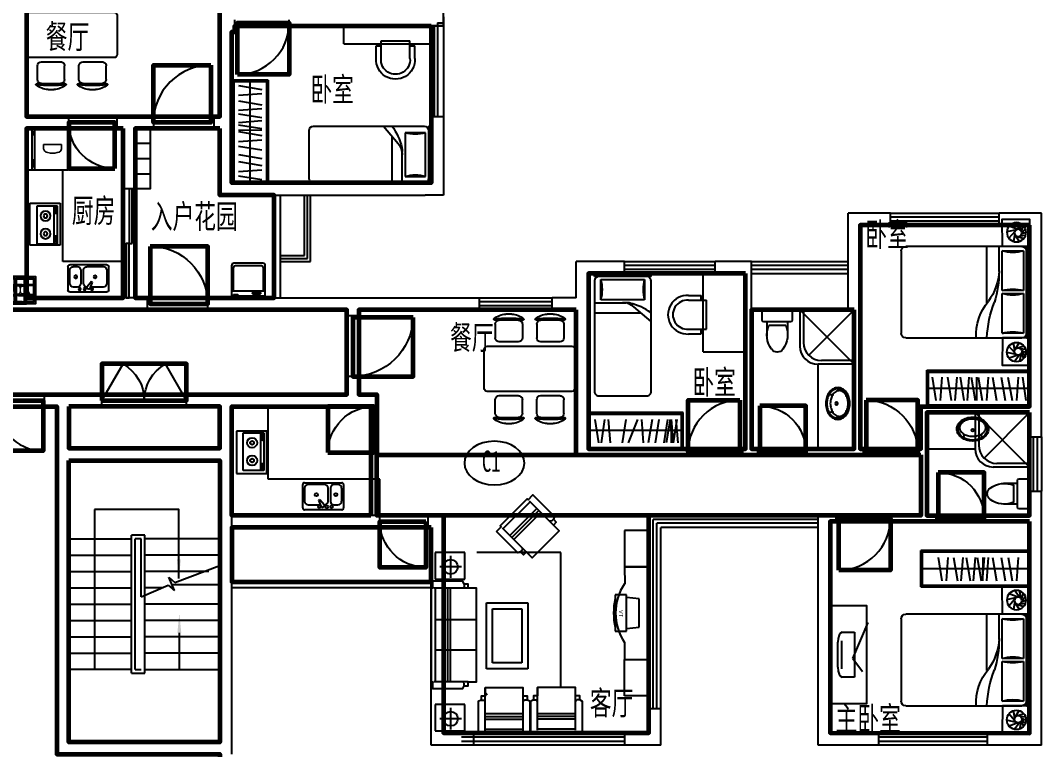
# Model space of a CAD drawing. Extents: x -451437 to -417637, y -598794 to -566694.
# Drawn here: x -434537 to -417637, y -585769 to -573705 of the extents above; entities that cross this region are included whole.
import ezdxf
from ezdxf.enums import TextEntityAlignment as Align

# ---------------------------------------------------------------- set-up
doc = ezdxf.new("R2010")
doc.units = 0
doc.header["$LTSCALE"] = 1000
doc.header["$MEASUREMENT"] = 0
doc.linetypes.add('DASH', pattern=[0.35, 0.25, -0.1])
doc.layers.get('0').update_dxf_attribs({"linetype": 'CONTINUOUS'})
for name, color, linetype in [('8', 9, 'CONTINUOUS'), ('F', 8, 'CONTINUOUS'), ('LV', 4, 'CONTINUOUS'), ('LVTRY', 8, 'CONTINUOUS'), ('PUB_TEXT', 7, 'CONTINUOUS'), ('STAIR', 3, 'CONTINUOUS'), ('TEXT', 6, 'CONTINUOUS'), ('WALL', 2, 'CONTINUOUS'), ('WC', 243, 'CONTINUOUS'), ('WINDOW', 3, 'CONTINUOUS'), ('WINDOW_TEXT', 7, 'CONTINUOUS'), ('栏杆', 140, 'CONTINUOUS'), ('烟道', 193, 'CONTINUOUS'), ('百页', 31, 'CONTINUOUS')]:
    doc.layers.add(name, color=color, linetype=linetype)
for name, color, linetype, lineweight in [('GT_卧室', 1, 'CONTINUOUS', 60), ('GT_卫生间', 5, 'CONTINUOUS', 60), ('GT_厨房', 4, 'CONTINUOUS', 60), ('GT_客厅', 2, 'CONTINUOUS', 60), ('GT_楼梯', 130, 'CONTINUOUS', 60), ('GT_电机房', 210, 'CONTINUOUS', 60), ('GT_花园', 74, 'CONTINUOUS', 60), ('GT_过道', 30, 'CONTINUOUS', 60), ('GT_门', 245, 'CONTINUOUS', 60), ('GT_阳台', 6, 'CONTINUOUS', 60), ('GT_餐厅', 3, 'CONTINUOUS', 60)]:
    doc.layers.add(name, color=color, linetype=linetype, lineweight=lineweight)
doc.styles.add('_HZTXT', font='txt.shx', dxfattribs={"width": 0.8, "bigfont": 'hztxt.shx'})
doc.styles.add('_SIMPLEX', font='SIMPLEX.shx', dxfattribs={"width": 0.8})
doc.styles.add('DIM_FONT', font='ROMAND.shx', dxfattribs={"width": 0.7})
doc.styles.add('HZTXT1', font='romand.shx', dxfattribs={"width": 0.6, "bigfont": 'hztxt.shx'})
doc.styles.add('SIMPLEX', font='SIMPLEX.SHX')
doc.styles.get("Standard").update_dxf_attribs({"font": 'GBENOR', "bigfont": 'GBCBIG'})
doc.styles.add('宋', font='', dxfattribs={"width": 0.8})
doc.styles.get('宋').set_extended_font_data('SimSun')

# ---------------------------------------------------------------- blocks, each defined once
blk = doc.blocks.new('A$C237D42E5')
at = {"layer": 'F'}
for p, q in [((0, 865, 39758), (0, 72, 39758)), ((1903, 938, 39758), (72, 937, 39758)), ((1374, 938, 39758), (1374, 168, 39758)), ((1542, 938, 39758), (1542, 416, 39758)), ((1975, 0, 39758), (1975, 938, 39758)), ((1975, 938, 39758), (2023, 938, 39758)), ((2023, 0, 39758), (2023, 938, 39758)), ((1591, 108, 39758), (1590, 829, 39758)), ((1590, 829, 39758), (1927, 829, 39758)), ((1927, 829, 39758), (1927, 108, 39758)), ((1233, 1, 39758), (1475, 287, 39758)), ((72, 0, 39758), (1903, 0, 39758)), ((1927, 108, 39758), (1591, 108, 39758)), ((1975, 0, 39758), (2023, 0, 39758))]:
    blk.add_line(p, q, dxfattribs=at)
for centre, radius, start, end in [((72, 865, 39758), 72.1, 90.0079, 180.0079), ((1903, 866, 39758), 72.1, 0.0079, 90.0079), ((1759, 1406, 39758), 601, 253.7477, 286.2681), ((583, 575, 39758), 978, 323.9877, 346.6151), ((1254, 473, 39758), 288, 319.902, 0.0079), ((1254, 416, 39758), 288, 346.6151, 0.0079), ((72, 72, 39758), 72.1, 180.0079, 270.0079), ((1759, -468, 39758), 601, 73.7477, 106.2681), ((1903, 72, 39758), 72.1, 270.0079, 0.0079)]:
    blk.add_arc(centre, radius, start, end, dxfattribs=at)
blk = doc.blocks.new('A$C71AE403D')
at = {"layer": 'F', "linetype": 'Continuous'}
for p, q in [((250, 4), (250, 254)), ((500, 0), (500, 250)), ((750, 250), (750, 0))]:
    blk.add_line(p, q, dxfattribs=at)
blk.add_lwpolyline([(0, 250), (0, 0), (1000, 0), (1000, 250)], close=True, dxfattribs=at)
blk = doc.blocks.new('A$C38AE43E2')
at = {"layer": 'WALL', "linetype": 'Continuous', "rotation": 270}
blk.add_blockref('A$C71AE403D', (0, 1000), dxfattribs=at)
blk = doc.blocks.new('_DBLK')
blk.add_line((-0.45, 0), (-0.45, -0.95))
blk.add_arc((-0.45, 0), 0.95, 270, 0)
at = {"layer": 'WINDOW_TEXT', "style": 'SIMPLEX', "flags": 9}
blk.add_attdef('A', text='', height=1, dxfattribs=at).set_placement((0, 1.5), align=Align.MIDDLE)
blk = doc.blocks.new('A$C3FB71EF3')
at = {"layer": 'F'}
for p, q in [((1700, 600), (0, 600)), ((1670, 570), (0, 570)), ((1670, 0), (1670, 600)), ((1700, 0), (1700, 600)), ((115, 488), (59, 102)), ((210, 102), (181, 488)), ((356, 488), (289, 102)), ((468, 488), (405, 102)), ((611, 488), (548, 102)), ((706, 102), (678, 488)), ((852, 488), (785, 102)), ((874, 102), (869, 488)), ((964, 488), (901, 102)), ((1025, 102), (996, 488)), ((1146, 488), (1084, 102)), ((1228, 102), (1199, 488)), ((1356, 488), (1294, 102)), ((1475, 102), (1447, 488)), ((1611, 488), (1548, 102)), ((1670, 305), (0, 305)), ((1670, 30), (0, 30)), ((1700, 0), (0, 0))]:
    blk.add_line(p, q, dxfattribs=at)
blk = doc.blocks.new('A$C2D5A5793')
at = {"layer": 'WC'}
for p, q in [((690, 690), (0, 690, 0)), ((0, 690, 0), (0, 0, 0)), ((690, 0), (690, 690)), ((690, 598), (0, 598, 0)), ((690, 552), (0, 552, 0)), ((115, 575, 0), (46, 575, 0)), ((644, 575), (506, 575, 0)), ((0, 0, 0), (690, 0))]:
    blk.add_line(p, q, dxfattribs=at)
at = {"layer": 'WC', "style": '_HZTXT', "oblique": -180, "text_generation_flag": 4, "width": 0.8}
blk.add_text('D', height=300, rotation=0.0001, dxfattribs=at).set_placement((224, 408))
blk = doc.blocks.new('-TD')
at = {"color": 0}
for p, q in [((0, -90), (0, 90)), ((-90, 0), (90, 0))]:
    blk.add_line(p, q, dxfattribs=at)
blk.add_circle((0, 0), 60)
blk = doc.blocks.new('-CG')
at = {"layer": 'F'}
for p, q in [((322, 351), (-172, 351)), ((-172, 351), (-172, -87)), ((322, -87), (322, 351)), ((-172, -87), (322, -87))]:
    blk.add_line(p, q, dxfattribs=at)
at = {"layer": 'F', "xscale": 2, "yscale": 2, "zscale": 2}
blk.add_blockref('-TD', (65, 149), dxfattribs=at)
blk = doc.blocks.new('12PCOU13')
at = {"color": 0, "linetype": 'ByBlock'}
for p, q in [((23, 34), (2, 34)), ((3, -34), (3, 34)), ((10, 34), (10, -34)), ((12, 34), (12, -34)), ((14, 34), (14, -34)), ((24, 35), (23, 34)), ((27, 34), (23, 34)), ((24, 37), (24, 35)), ((33, 11), (3, 11)), ((33, -11), (3, -11)), ((23, -34), (2, -34)), ((27, -34), (23, -34)), ((24, -35), (23, -34)), ((24, -37), (24, -35))]:
    blk.add_line(p, q, dxfattribs=at)
blk.add_lwpolyline([(1, -39), (1, -34), (0, -34), (0, 34), (1, 34), (1, 39), (23, 39), (24, 37), (27, 37), (27, 34), (33, 34), (33, -34), (27, -34), (27, -37), (24, -37), (23, -39)], close=True, dxfattribs=at)
blk = doc.blocks.new('-SOF5')
at = {"xscale": 22.75, "yscale": 22.75, "zscale": 22.75}
blk.add_blockref('12PCOU13', (-6, 890), dxfattribs=at)
blk = doc.blocks.new('A$C21A822AE')
at = {"layer": 'F', "linetype": 'Continuous'}
for p, q in [((954, 358), (954, 1748)), ((2878, 1591), (1785, 1591)), ((1785, 1591), (1785, 903)), ((2878, 903), (2878, 1591)), ((3896, 1611), (3191, 1611)), ((3282, 1600), (3305, 1578)), ((3396, 1679), (3396, 1633)), ((3623, 980), (3623, 1611)), ((3669, 980), (3669, 1611)), ((3714, 980), (3714, 1611)), ((3874, 1611), (3874, 980)), ((1885, 1491), (1885, 1003)), ((2778, 1491), (1885, 1491)), ((2778, 1003), (2778, 1491)), ((558, 1313), (113, 867)), ((225, 754), (671, 1200)), ((542, 1329), (1041, 830)), ((257, 722), (703, 1168)), ((290, 690), (735, 1136)), ((944, 1023), (912, 991)), ((97, 883), (499, 481)), ((912, 991), (880, 991)), ((1785, 903), (2878, 903)), ((1885, 1003), (2778, 1003)), ((3896, 980), (3328, 980)), ((3396, 958), (3419, 980)), ((3396, 912), (3396, 958)), ((3892, 744), (3187, 744)), ((3392, 812), (3392, 767)), ((3392, 767), (3415, 744)), ((3619, 114), (3619, 744)), ((3665, 114), (3665, 744)), ((3710, 114), (3710, 744)), ((3870, 744), (3870, 114)), ((402, 481), (434, 513)), ((434, 513), (434, 545)), ((3187, 358), (954, 358)), ((3892, 114), (3324, 114)), ((3392, 91), (3415, 114)), ((3392, 46), (3392, 91))]:
    blk.add_line(p, q, dxfattribs=at)
for points in [[(3919, 1724), (3919, 1611), (3942, 1611), (3942, 980), (3919, 980), (3919, 867), (3419, 867), (3396, 912), (3328, 912), (3328, 980), (3191, 980), (3191, 1611), (3328, 1611), (3328, 1679), (3396, 1679), (3419, 1724)], [(607, 1425), (526, 1345), (510, 1361), (64, 915), (80, 899), (0, 819), (354, 465), (402, 481), (450, 433), (499, 481), (595, 384), (1041, 830), (944, 927), (993, 975), (944, 1023), (960, 1071)], [(3915, 858), (3915, 744), (3938, 744), (3938, 114), (3915, 114), (3915, 0), (3415, 0), (3392, 46), (3324, 46), (3324, 114), (3187, 114), (3187, 744), (3324, 744), (3324, 812), (3392, 812), (3415, 858)]]:
    blk.add_lwpolyline(points, close=True, dxfattribs=at)
at = {"layer": 'F', "linetype": 'Continuous', "extrusion": (0, 0, -1), "zscale": -1, "rotation": 90.00002776979838}
for p in [(-1041, 2118), (-3553, 2118)]:
    blk.add_blockref('-CG', p, dxfattribs=at)
at = {"layer": 'F', "linetype": 'Continuous', "rotation": 269.9999722302016}
blk.add_blockref('-SOF5', (1426, 2498), dxfattribs=at)
blk = doc.blocks.new('M_A17ORW')
at = {"const_width": 0.02}
for points in [[(-0.481, -0.001), (-0.481, -0.308)], [(0.481, 0.001), (0.481, -0.691)]]:
    blk.add_lwpolyline(points, dxfattribs=at)
for centre, radius, start, end in [((-0.501, -0.003), 0.307, 274.2492, 0.2101), ((0.505, 0.002), 0.699, 180.2762, 268.0603)]:
    blk.add_arc(centre, radius, start, end)
blk = doc.blocks.new('YD')
at = {"linetype": 'DASH', "ltscale": 0.5}
for p, q in [((-315, 321), (-315, 405)), ((-305, 415), (-45, 415)), ((-35, 405), (-35, 321)), ((-315, 155), (-315, 291)), ((-305, 311), (-45, 311)), ((-305, 301), (-45, 301)), ((-35, 291), (-35, 155)), ((-315, 45), (-315, 125)), ((-305, 145), (-45, 145)), ((-305, 135), (-45, 135)), ((-45, 35), (-305, 35)), ((-35, 125), (-35, 45))]:
    blk.add_line(p, q, dxfattribs=at)
at = {"linetype": 'DASH'}
for p, q in [((-250, 35), (-250, 25)), ((-100, 35), (-100, 25))]:
    blk.add_line(p, q, dxfattribs=at)
at = {"linetype": 'ByBlock'}
blk.add_lwpolyline([(0, 0), (-350, 0), (-350, 450), (0, 450)], close=True, dxfattribs=at)
at = {"linetype": 'DASH', "ltscale": 0.5}
blk.add_lwpolyline([(-25, 25), (-325, 25), (-325, 425), (-25, 425)], close=True, dxfattribs=at)
for centre, start, end in [((-305, 405), 90, 180), ((-45, 405), 0, 90), ((-305, 321), 180, 270), ((-305, 291), 90, 180), ((-45, 321), 270, 0), ((-45, 291), 0, 90), ((-305, 155), 180, 270), ((-305, 125), 90, 180), ((-305, 45), 180, 270), ((-45, 155), 270, 0), ((-45, 125), 0, 90), ((-45, 45), 270, 0)]:
    blk.add_arc(centre, 10, start, end, dxfattribs=at)
at = {"linetype": 'DASH', "ltscale": 0.5, "style": '_SIMPLEX', "width": 0.8}
blk.add_text('YD', height=130, dxfattribs=at).set_placement((-261, 157))
blk = doc.blocks.new('A$C38C125B6')
at = {"layer": 'WC'}
for p, q in [((502, 701), (2, 701)), ((2, 701), (2, 1)), ((502, 1), (502, 701)), ((115, 674), (457, 674)), ((115, 51), (115, 674)), ((401, 674), (401, 51)), ((424, 641), (435, 641)), ((425, 550), (435, 550)), ((433, 566), (433, 631)), ((433, 631), (450, 631)), ((450, 566), (433, 566)), ((450, 631), (450, 566)), ((457, 674), (457, 51)), ((2, 1), (502, 1)), ((457, 51), (115, 51)), ((424, 168), (435, 168)), ((425, 77), (435, 77)), ((433, 158), (450, 158)), ((433, 93), (433, 158)), ((450, 93), (433, 93)), ((450, 158), (450, 93))]:
    blk.add_line(p, q, dxfattribs=at)
for points in [[(425, 550, -0.259034), (421, 552, -0.076276), (416, 563, -0.036515), (414, 577, -0.026615), (413, 595, -0.026615), (414, 614, -0.036515), (416, 628, -0.076276), (421, 639, -0.259034), (425, 641, -0.078462), (426, 641, -0.056762)], [(435, 550, -0.259034), (432, 552, -0.076276), (427, 563, -0.036515), (424, 577, -0.026615), (423, 595, -0.026615), (424, 614, -0.036515), (427, 628, -0.076276), (432, 639, -0.259034), (435, 641, -0.259034), (439, 639, -0.056762), (443, 631, -0.036515)], [(444, 566, -0.008736), (444, 563, -0.076276), (439, 552, -0.259034), (435, 550, -0.259034)], [(425, 77, -0.259034), (421, 79, -0.076276), (416, 90, -0.036515), (414, 104, -0.026615), (413, 122, -0.026615), (414, 141, -0.036515), (416, 155, -0.076276), (421, 166, -0.259034), (425, 168, -0.078462), (426, 168, -0.056762)], [(435, 77, -0.259034), (432, 79, -0.076276), (427, 90, -0.036515), (424, 104, -0.026615), (423, 122, -0.026615), (424, 141, -0.036515), (427, 155, -0.076276), (432, 166, -0.259034), (435, 168, -0.259034), (439, 166, -0.056762), (443, 158, -0.036515)], [(444, 93, -0.008736), (444, 90, -0.076276), (439, 79, -0.259034), (435, 77, -0.259034)]]:
    blk.add_lwpolyline(points, format="xyb", dxfattribs=at)
for centre, radius in [((260, 509), 82.5), ((260, 509), 31.6), ((260, 216), 82.5), ((260, 216), 31.6)]:
    blk.add_circle(centre, radius, dxfattribs=at)
at = {"layer": 'WC', "style": 'DIM_FONT', "width": 0.8, "flags": 9}
for tag in ['YSIZE', 'XSIZE']:
    blk.add_attdef(tag, (2, 1), '', height=0.5, rotation=180, dxfattribs=at)
blk = doc.blocks.new('_ARROW')
blk.add_solid([(0, 0), (-1, 0.1), (-1, -0.1)])
blk = doc.blocks.new('M_E25ESP')
at = {"color": 0, "linetype": 'ByBlock'}
for p, q in [((0, -307), (0, 307)), ((31, 338), (419, 338)), ((82, 245), (82, 40)), ((358, 307), (143, 307)), ((419, -20), (419, 245)), ((450, 307), (450, -307)), ((48, 2), (57, -12)), ((59, 31), (163, 70)), ((173, 53), (87, -18)), ((163, 70), (173, 53)), ((143, -82), (358, -82)), ((358, -123), (143, -123)), ((419, -338), (31, -338)), ((82, -184), (82, -245)), ((143, -307), (358, -307)), ((419, -245), (419, -184))]:
    blk.add_line(p, q, dxfattribs=at)
for centre, radius in [((51, 61), 20.5), ((251, 112), 25.6), ((51, -61), 20.5), ((51, -143), 20.5), ((251, -210), 25.6)]:
    blk.add_circle(centre, radius, dxfattribs=at)
for centre, radius, start, end in [((31, 307), 30.7, 90, 180), ((143, 245), 61.4, 90, 180), ((358, 245), 61.4, 0, 90), ((419, 307), 30.7, 0, 90), ((66, 12), 20.5, 110.5377, 210), ((74, -2), 20.5, 210, 309.4623), ((143, -20), 61.4, 180, 270), ((143, -184), 61.4, 90, 180), ((358, -20), 61.4, 270, 0), ((358, -184), 61.4, 0, 90), ((31, -307), 30.7, 180, 270), ((143, -245), 61.4, 180, 270), ((358, -245), 61.4, 270, 0), ((419, -307), 30.7, 270, 0)]:
    blk.add_arc(centre, radius, start, end, dxfattribs=at)
at = {"style": 'DIM_FONT', "width": 0.8, "flags": 9}
for tag in ['XSIZE', 'YSIZE']:
    blk.add_attdef(tag, (0, 0), '', height=0.5, dxfattribs=at)
blk = doc.blocks.new('A$C095B46CE')
at = {"layer": 'WC'}
for p, q in [((0, 572), (0, 40)), ((0, 572), (559, 572)), ((0, 543), (457, 543)), ((457, 519), (457, 543)), ((524, 519), (457, 519)), ((524, 543), (524, 519)), ((524, 543), (559, 543)), ((559, 41), (559, 572)), ((559, 455), (0, 455)), ((31, 455), (31, 77)), ((106, 500), (106, 492)), ((119, 494), (171, 494)), ((119, 480), (119, 494)), ((171, 480), (119, 480)), ((171, 494), (171, 480)), ((180, 501), (180, 492)), ((528, 455), (528, 77)), ((41, 0), (519, 0)), ((63, 44), (496, 45))]:
    blk.add_line(p, q, dxfattribs=at)
blk.add_lwpolyline([(212, 495, -0.185158), (208, 485, -0.102042), (192, 473, -0.060862), (172, 467, -0.047173), (145, 464, -0.047173), (117, 467, -0.060862), (97, 473, -0.102042), (81, 485, -0.185158), (77, 495, -0.185158), (81, 506, -0.102042), (97, 517, -0.060862), (117, 524, -0.047173), (145, 526, -0.047173), (172, 524, -0.060862), (192, 517, -0.102042), (208, 506, -0.185158)], format="xyb", close=True, dxfattribs=at)
for points in [[(106, 500, -0.259034), (107, 503, -0.076276), (116, 507, -0.036515), (127, 509, -0.026615), (143, 510, -0.026615), (158, 509, -0.036515), (169, 507, -0.076276), (178, 503, -0.259034), (180, 500, -0.078462), (180, 499, -0.056762)], [(106, 492, -0.259034), (107, 495, -0.076276), (116, 499, -0.036515), (127, 501, -0.026615), (143, 502, -0.026615), (158, 501, -0.036515), (169, 499, -0.076276), (178, 495, -0.259034), (180, 492, -0.259034), (178, 489, -0.056762), (171, 486, -0.036515)], [(119, 485, -0.008736), (116, 485, -0.076276), (107, 489, -0.259034), (106, 492, -0.259034)]]:
    blk.add_lwpolyline(points, format="xyb", dxfattribs=at)
blk.add_circle((489, 543), 14.2, dxfattribs=at)
for centre, radius, start, end in [((41, 41), 40.5, 180.0161, 270.0161), ((63, 77), 32.4, 180.0161, 270.0161), ((496, 77), 32.4, 270.0161, 0.0161), ((519, 41), 40.5, 270.0161, 0.0161)]:
    blk.add_arc(centre, radius, start, end, dxfattribs=at)
at = {"layer": 'WC', "oblique": -180, "text_generation_flag": 4, "width": 0.8, "flags": 9}
for tag in ['YSIZE', 'XSIZE']:
    blk.add_attdef(tag, (279, 572), '', height=0.405, rotation=180.0161, dxfattribs=at)
blk = doc.blocks.new('M_A0GGR')
for p, q in [((-0.5, 0), (-0.25, -0.433)), ((0.5, 0), (0.25, -0.433))]:
    blk.add_line(p, q)
for centre, start, end in [((-0.5, 0), 300, 0), ((0.5, 0), 180, 240)]:
    blk.add_arc(centre, 0.5, start, end)
blk = doc.blocks.new('M_A2ZXL')
blk.add_line((-0.472, 0), (-0.472, -1))
blk.add_arc((-0.5, 0), 1, 271.6231, 0)
blk = doc.blocks.new('_WBLK')
for p, q in [((-0.5, 0.5), (0.5, 0.5)), ((0.5, 0.1667), (-0.5, 0.1667)), ((0.5, -0.1667), (-0.5, -0.1667)), ((-0.5, -0.5), (0.5, -0.5))]:
    blk.add_line(p, q)
at = {"layer": 'WINDOW_TEXT', "style": 'SIMPLEX', "flags": 9}
blk.add_attdef('A', text='', height=1, dxfattribs=at).set_placement((0, 1.5), align=Align.MIDDLE)
blk = doc.blocks.new('A$C5DBE159F')
at = {"layer": 'F'}
for p, q in [((1, 2133), (1, 2733)), ((1, 2733), (401, 2733)), ((401, 2733), (401, 2133)), ((1, 2133), (0, 600)), ((401, 2133), (1, 2133)), ((401, 2133), (1, 2133)), ((401, 1853), (401, 2133)), ((400, 600), (400, 880)), ((400, 600), (0, 600)), ((0, 600), (400, 600)), ((0, 600), (0, 0)), ((400, 0), (400, 600)), ((0, 0), (400, 0))]:
    blk.add_line(p, q, dxfattribs=at)
blk.add_arc((-314, 1367), 865, 325.7332, 34.2225, dxfattribs=at)
blk = doc.blocks.new('A$C7C9A6AE1')
for p, q in [((600, -24), (0, -24)), ((0, -24), (0, -216)), ((600, -216), (600, -24)), ((0, -216), (600, -216)), ((44, -216), (66, -424)), ((534, -424), (556, -216)), ((66, -424), (534, -424))]:
    blk.add_line(p, q)
blk.add_arc((300, -1159, 0), 1159, 78.3431, 101.6569)
at = {"extrusion": (-7.168e-13, -1.109e-13, -1)}
blk.add_text('TV', height=70, rotation=180, dxfattribs=at).set_placement((-228, -88))
blk = doc.blocks.new('M_C4')
for p, q in [((100, 250), (350, 250)), ((0, -150), (0, 150)), ((363, 169), (84, 169)), ((450, 150), (450, -150)), ((450, -150), (0, -150)), ((187, -107), (57, -336)), ((187, -107), (547, -475))]:
    blk.add_line(p, q)
for centre, start, end in [((100, 150), 90, 180), ((350, 150), 0, 90)]:
    blk.add_arc(centre, 100, start, end)
at = {"flags": 9}
for tag in ['XSIZE', 'YSIZE']:
    blk.add_attdef(tag, (0, 0), '', height=0.5, dxfattribs=at)
at = {"width": 0.8, "flags": 9}
for tag in ['YSIZE', 'XSIZE', 'XSIZE', 'YSIZE']:
    blk.add_attdef(tag, (225, -150), '', height=0.5, dxfattribs=at)
blk = doc.blocks.new('M_C3')
for p, q in [((-319, 296), (-319, 84)), ((-239, 296), (-239, 0)), ((239, 296), (239, 0)), ((319, 296), (319, 84)), ((-319, 84), (-239, 84)), ((-239, 0), (239, 0)), ((239, 84), (319, 84))]:
    blk.add_line(p, q)
for radius, start, end in [(320, 356.4494, 183.5506), (240, 355.2636, 184.7364)]:
    blk.add_arc((0, 316), radius, start, end)
at = {"width": 0.8, "flags": 9}
for tag in ['YSIZE', 'XSIZE', 'XSIZE', 'YSIZE']:
    blk.add_attdef(tag, (0, 0), '', height=0.5, dxfattribs=at)
blk = doc.blocks.new('A$C3C014548')
at = {"layer": 'F', "linetype": 'Continuous'}
for p, q in [((0, 937), (0, 0)), ((48, 937), (0, 937)), ((48, 937), (48, 0)), ((1951, 938), (120, 937)), ((790, 937), (549, 651)), ((2023, 72), (2023, 866)), ((96, 108), (96, 829)), ((96, 829), (433, 829)), ((433, 829), (433, 108)), ((649, 0), (649, 769)), ((481, 0), (481, 522)), ((48, 0), (0, 0)), ((433, 108), (96, 108)), ((120, 0), (1951, 0))]:
    blk.add_line(p, q, dxfattribs=at)
for centre, radius, start, end in [((120, 865), 72.1, 90.0079, 180.0079), ((1440, 362), 978, 143.9877, 166.6151), ((1951, 866), 72.1, 0.0079, 90.0079), ((264, 1406), 601, 253.7477, 286.2681), ((769, 465), 288, 139.902, 180.0079), ((769, 522), 288, 166.6151, 180.0079), ((120, 72), 72.1, 180.0079, 270.0079), ((265, -469), 601, 73.7477, 106.2681), ((1951, 72), 72.1, 270.0079, 0.0079)]:
    blk.add_arc(centre, radius, start, end, dxfattribs=at)
blk = doc.blocks.new('A$C2D9E6C10')
at = {"layer": 'F', "linetype": 'Continuous', "xscale": -1, "rotation": 270}
blk.add_blockref('A$C3C014548', (0, 0), dxfattribs=at)
blk = doc.blocks.new('A$C654F21E2')
at = {"layer": 'WINDOW', "linetype": 'Continuous', "rotation": 180}
blk.add_blockref('A$C2D9E6C10', (938, 2023), dxfattribs=at)
blk = doc.blocks.new('M_C25MYD')
for p, q in [((-389, 921), (-290, 921)), ((298, 921), (397, 921)), ((-569, 821), (-109, 821)), ((-564, 754), (-564, 529)), ((-114, 754), (-114, 529)), ((117, 821), (577, 821)), ((122, 754), (122, 529)), ((572, 754), (572, 529)), ((-746, 342), (-746, -308)), ((704, 392), (-696, 392)), ((-497, 461), (-182, 461)), ((190, 461), (505, 461)), ((754, -308), (754, 342)), ((-696, -358), (704, -358)), ((-564, -720), (-564, -495)), ((-182, -427), (-497, -427)), ((-114, -720), (-114, -495)), ((122, -720), (122, -495)), ((505, -427), (190, -427)), ((572, -720), (572, -495)), ((-109, -787), (-569, -787)), ((577, -787), (117, -787)), ((-290, -887), (-389, -887)), ((397, -887), (298, -887))]:
    blk.add_line(p, q)
for centre, radius, start, end in [((-379, 606), 316, 91.7651, 130.7265), ((-339, -1857), 2713, 84.8023, 95.1977), ((-300, 606), 316, 49.2735, 88.2349), ((307, 606), 316, 91.7651, 130.7265), ((347, -1857), 2713, 84.8023, 95.1977), ((387, 606), 316, 49.2735, 88.2349), ((-579, 837), 10, 130.7265, 202.67), ((-569, 841), 20, 202.67, 270), ((-497, 754), 67.5, 90, 180), ((-182, 754), 67.5, 0, 90), ((-109, 841), 20, 270, 337.33), ((-100, 837), 10, 337.33, 49.2735), ((108, 837), 10, 130.7265, 202.67), ((117, 841), 20, 202.67, 270), ((190, 754), 67.5, 90, 180), ((505, 754), 67.5, 0, 90), ((577, 841), 20, 270, 337.33), ((587, 837), 10, 337.33, 49.2735), ((-497, 529), 67.5, 180, 270), ((-182, 529), 67.5, 270, 0), ((190, 529), 67.5, 180, 270), ((505, 529), 67.5, 270, 0), ((-696, 342), 50, 90, 180), ((704, 342), 50, 0, 90), ((-696, -308), 50, 180, 270), ((704, -308), 50, 270, 0), ((-497, -495), 67.5, 90, 180), ((-182, -495), 67.5, 0, 90), ((190, -495), 67.5, 90, 180), ((505, -495), 67.5, 0, 90), ((-579, -803), 10, 157.33, 229.2735), ((-569, -807), 20, 90, 157.33), ((-379, -572), 316, 229.2735, 268.2349), ((-339, 1890), 2713, 264.8023, 275.1977), ((-497, -720), 67.5, 180, 270), ((-300, -572), 316, 271.7651, 310.7265), ((-182, -720), 67.5, 270, 0), ((-109, -807), 20, 22.67, 90), ((-100, -803), 10, 310.7265, 22.67), ((108, -803), 10, 157.33, 229.2735), ((117, -807), 20, 90, 157.33), ((307, -572), 316, 229.2735, 268.2349), ((347, 1890), 2713, 264.8023, 275.1977), ((190, -720), 67.5, 180, 270), ((387, -572), 316, 271.7651, 310.7265), ((505, -720), 67.5, 270, 0), ((577, -807), 20, 22.67, 90), ((587, -803), 10, 310.7265, 22.67)]:
    blk.add_arc(centre, radius, start, end)
at = {"width": 0.8, "flags": 9}
for tag in ['XSIZE', 'YSIZE']:
    blk.add_attdef(tag, (0, 0), '', height=0.5, dxfattribs=at)
blk = doc.blocks.new('_E0YYN')
at = {"layer": 'LVTRY'}
for p, q in [((-200, 170), (-430, 170)), ((-200, 220), (-200, -220)), ((-30, 250), (-170, 250)), ((0, -220), (0, 220)), ((-260, 140), (-260, -140)), ((-200, -170), (-430, -170)), ((-170, -250), (-30, -250))]:
    blk.add_line(p, q, dxfattribs=at)
for centre, radius, start, end in [((-413, -227), 398, 67.4505, 126.6381), ((-170, 220), 30, 90, 180), ((-30, 220), 30, 0, 90), ((-590, 0), 110, 123.4509, 236.5491), ((-413, 227), 398, 233.3619, 292.5495), ((-170, -220), 30, 180, 270), ((-30, -220), 30, 270, 0)]:
    blk.add_arc(centre, radius, start, end, dxfattribs=at)
at = {"style": 'DIM_FONT', "width": 0.8, "flags": 9}
for tag in ['XSIZE', 'YSIZE']:
    blk.add_attdef(tag, (0, 0), '', height=0.5, dxfattribs=at)
blk = doc.blocks.new('A$C5C05667C')
at = {"layer": 'LVTRY'}
for p, q in [((900, 900), (0, 0)), ((0, 900), (752, 148)), ((840, 900), (840, 360)), ((900, 900), (900, 300)), ((0, 60), (540, 60)), ((0, 0), (600, 0))]:
    blk.add_line(p, q, dxfattribs=at)
for centre, end in [((540, 360), 360), ((600, 300), 0)]:
    blk.add_arc(centre, 300, 270, end, dxfattribs=at)
blk = doc.blocks.new('A$C2EE22F3D')
at = {"layer": 'LVTRY', "linetype": 'Continuous'}
blk.add_blockref('A$C5C05667C', (0, 0), dxfattribs=at)
blk = doc.blocks.new('A$C14555FE0')
at = {"layer": 'LV'}
for points in [[(198, -263, -0.126406), (125, -244, -0.106014), (58, -186, -0.085975), (16, -104, -0.075721), (0, 0, -0.075721), (16, 104, -0.085975), (58, 186, -0.106014), (125, 244, -0.126406), (198, 263, -0.126406), (271, 244, -0.106014), (338, 186, -0.085975), (380, 104, -0.075721), (396, 0, -0.075721), (380, -104, -0.085975), (338, -186, -0.106014), (271, -244, -0.126406)], [(193, -241, -0.129641), (128, -224, -0.106413), (68, -171, -0.084485), (30, -95, -0.07361), (16, 0, -0.07361), (30, 95, -0.084485), (68, 171, -0.106413), (128, 224, -0.129641), (193, 241, -0.129641), (257, 224, -0.106413), (317, 171, -0.084485), (355, 95, -0.07361), (369, 0, -0.07361), (355, -95, -0.084485), (317, -171, -0.106413), (257, -224, -0.129641)], [(222, -213, -0.135325), (168, -198, -0.106906), (117, -150, -0.081883), (86, -84, -0.070104), (74, 0, -0.070104), (86, 84, -0.081883), (117, 150, -0.106906), (168, 198, -0.135325), (222, 213, -0.135325), (275, 198, -0.106906), (326, 150, -0.081883), (357, 84, -0.070104), (369, 0, -0.070104), (357, -84, -0.081883), (326, -150, -0.106906), (275, -198, -0.135325)]]:
    blk.add_lwpolyline(points, format="xyb", close=True, dxfattribs=at)
blk.add_circle((178, 0), 22.5, dxfattribs=at)
for centre, radius, start, end in [((89, 182), 41.4, 220.3081, 318.3142), ((89, -183), 41.8, 42.2314, 139.1352)]:
    blk.add_arc(centre, radius, start, end, dxfattribs=at)
blk = doc.blocks.new('M_C5')
for p, q in [((-54, -14), (-154, 45)), ((-71, 21), (-106, 120)), ((-60, 63), (-50, 152)), ((-28, 86), (7, 160)), ((-9, 88), (59, 149)), ((12, 83), (112, 114)), ((26, 75), (152, 50)), ((42, 53), (156, -35)), ((48, 21), (102, -123)), ((-26, -30), (-153, -47)), ((14, -26), (-99, -126)), ((41, -2), (5, -160))]:
    blk.add_line(p, q)
for centre, radius in [((0, 0), 160), ((-11, 28), 60)]:
    blk.add_circle(centre, radius)
at = {"width": 0.8, "flags": 9}
for tag in ['XSIZE', 'YSIZE']:
    blk.add_attdef(tag, (0, 0), '', height=0.5, dxfattribs=at)
blk = doc.blocks.new('A$C19441411')
at = {"layer": 'F'}
for p, q in [((0, 451), (0, 1965)), ((51, 1965), (0, 1965)), ((50, 451), (51, 1965)), ((455, 1890), (101, 1890)), ((101, 1890), (101, 1234)), ((127, 1965), (2049, 1965)), ((454, 1233), (455, 1890)), ((505, 1549), (505, 1965)), ((707, 1031), (707, 1965)), ((2125, 1889), (2124, 526)), ((101, 1234), (454, 1233)), ((454, 1183), (101, 1183)), ((101, 1183), (101, 527)), ((454, 527), (454, 1183)), ((101, 527), (454, 527)), ((50, 451), (0, 451)), ((2049, 451), (126, 451))]:
    blk.add_line(p, q, dxfattribs=at)
for points in [[(0, 1965), (450, 1965), (451, 2415), (1, 2415)], [(0, 450), (450, 450), (451, 0), (1, 0)]]:
    blk.add_lwpolyline(points, close=True, dxfattribs=at)
for centre, radius, start, end in [((127, 1890), 75.7, 89.9835, 179.9835), ((278, 2495), 631, 253.7233, 286.2437), ((2049, 1889), 75.7, 359.9835, 89.9835), ((1432, 1602), 928, 182.5233, 216.0238), ((2089, 1528), 1584, 179.2416, 197.7868), ((278, 628), 631, 73.7233, 106.2437), ((278, 1789), 631, 253.7233, 286.2437), ((-1149, 367), 1857, 2.5995, 21.3904), ((-6, 489), 892, 357.5507, 39.5296), ((126, 527), 75.7, 179.9835, 269.9835), ((277, -79), 631, 73.7233, 106.2437), ((2049, 526), 75.7, 269.9835, 359.9835)]:
    blk.add_arc(centre, radius, start, end, dxfattribs=at)
at = {"layer": 'F', "extrusion": (0, 0, -1), "xscale": -1, "zscale": -1, "rotation": 270.016524208679}
blk.add_blockref('M_C5', (-216, 2199), dxfattribs=at)
at = {"layer": 'F', "extrusion": (0, 0, -1), "zscale": -1, "rotation": 269.983475791321}
blk.add_blockref('M_C5', (-216, 216), dxfattribs=at)

msp = doc.modelspace()

# ---------------------------------------------------------------- linework, layer by layer
at = {"layer": '8', "linetype": 'Continuous'}
for p, q in [((-429737, -577694), (-429737, -576594)), ((-430237, -577694), (-429737, -577694))]:
    msp.add_line(p, q, dxfattribs=at)
at = {"layer": 'F'}
for p, q in [((-429187, -574094), (-429187, -573794)), ((-429187, -574094), (-427737, -574094)), ((-423237, -579190), (-423237, -577894)), ((-423237, -579190), (-422537, -579190)), ((-423567, -580194), (-425137, -580194)), ((-423597, -580224), (-425137, -580224)), ((-424964, -580692), (-425024, -580306)), ((-424868, -580306), (-424924, -580692)), ((-424773, -580692), (-424802, -580306)), ((-424516, -580306), (-424579, -580692)), ((-424322, -580306), (-424478, -580692)), ((-424227, -580692), (-424255, -580306)), ((-424081, -580306), (-424148, -580692)), ((-423969, -580306), (-424032, -580692)), ((-423826, -580306), (-423889, -580692)), ((-423785, -580306), (-423852, -580692)), ((-423762, -580692), (-423767, -580306)), ((-423731, -580692), (-423759, -580306)), ((-423673, -580306), (-423736, -580692)), ((-423654, -580692), (-423683, -580306)), ((-423597, -580794), (-423597, -580194)), ((-423567, -580794), (-423567, -580194)), ((-423597, -580489), (-425137, -580489)), ((-419637, -582468), (-417837, -582468)), ((-419637, -583078), (-419637, -582478)), ((-419607, -583078), (-419607, -582478)), ((-419607, -582498), (-417837, -582498)), ((-419347, -582591), (-419285, -582977)), ((-419212, -582977), (-419183, -582591)), ((-419093, -582591), (-419030, -582977)), ((-418965, -582977), (-418936, -582591)), ((-418883, -582591), (-418820, -582977)), ((-418762, -582977), (-418733, -582591)), ((-418701, -582591), (-418638, -582977)), ((-418589, -582591), (-418622, -582977)), ((-418611, -582977), (-418606, -582591)), ((-418543, -582977), (-418515, -582591)), ((-418447, -582591), (-418385, -582977)), ((-418304, -582591), (-418242, -582977)), ((-418192, -582591), (-418126, -582977)), ((-418047, -582977), (-418018, -582591)), ((-419607, -582773), (-417837, -582773)), ((-419607, -583048), (-417837, -583048)), ((-419637, -583078), (-417837, -583078))]:
    msp.add_line(p, q, dxfattribs=at)
at = {"layer": 'F', "linetype": 'Continuous'}
msp.add_lwpolyline([(-421137, -583387), (-420537, -583387), (-420537, -585014), (-421137, -585014)], close=True, dxfattribs=at)
at = {"layer": 'GT_卧室'}
for points in [[(-427737, -573794), (-427737, -576394), (-431037, -576394), (-431037, -573894), (-430987, -573894), (-430987, -573794), (-427737, -573794)], [(-417837, -577094), (-420637, -577094), (-420637, -580794), (-419637, -580794), (-419637, -580094), (-417837, -580094), (-417837, -577094)], [(-422537, -577894), (-425137, -577894), (-425137, -580794), (-422537, -580794), (-422537, -577894)], [(-417837, -581994), (-421137, -581994), (-421137, -585494), (-417837, -585495), (-417837, -581994)]]:
    msp.add_lwpolyline(points, dxfattribs=at)
at = {"layer": 'GT_卫生间'}
for points in [[(-420737, -578494), (-422437, -578494), (-422437, -580794), (-420737, -580794), (-420737, -578494)], [(-417837, -580194), (-419537, -580194), (-419537, -581894), (-417837, -581894), (-417837, -580194)]]:
    msp.add_lwpolyline(points, dxfattribs=at)
at = {"layer": 'GT_厨房'}
for points in [[(-432837, -575494), (-434437, -575494), (-434437, -578294), (-432837, -578294), (-432837, -575494)], [(-428737, -581894), (-431037, -581894), (-431037, -580094), (-428737, -580094), (-428737, -581894)]]:
    msp.add_lwpolyline(points, dxfattribs=at)
at = {"layer": 'GT_客厅'}
msp.add_lwpolyline([(-424137, -581894), (-427537, -581894), (-427537, -585494), (-424137, -585494), (-424137, -581894)], dxfattribs=at)
at = {"layer": 'GT_楼梯'}
msp.add_lwpolyline([(-433737, -580984), (-431237, -580984), (-431237, -585644), (-433737, -585644), (-433737, -580984)], dxfattribs=at)
at = {"layer": 'GT_电机房'}
msp.add_lwpolyline([(-433737, -580094), (-433737, -580784), (-431237, -580784), (-431237, -580094), (-433737, -580094)], dxfattribs=at)
at = {"layer": 'GT_花园'}
msp.add_lwpolyline([(-431237, -575494), (-432637, -575494), (-432637, -578294), (-430337, -578294), (-430337, -576594), (-431237, -576594), (-431237, -575494)], dxfattribs=at)
at = {"layer": 'GT_过道'}
for points in [[(-439937, -578494), (-439937, -579894), (-429137, -579894), (-429137, -578494), (-439937, -578494)], [(-435637, -580094), (-433937, -580094), (-433937, -585844), (-431237, -585844), (-431237, -586994), (-437837, -586994), (-437837, -585844), (-435637, -585844), (-435637, -580094)], [(-419637, -580894), (-419637, -581894), (-428637, -581894), (-428637, -580894), (-419637, -580894)]]:
    msp.add_lwpolyline(points, dxfattribs=at)
at = {"layer": 'GT_门'}
for points in [[(-430942, -574599), (-430942, -573744), (-430087, -573744), (-430087, -574599), (-430942, -574599)], [(-431387, -574444), (-431387, -575394), (-432337, -575394), (-432337, -574444), (-431387, -574444)], [(-432977, -576154), (-432977, -575394), (-433737, -575394), (-433737, -576154), (-432977, -576154)], [(-432387, -577444), (-432387, -578394), (-431437, -578394), (-431437, -577444), (-432387, -577444)], [(-428037, -578622), (-429037, -578622), (-429037, -579594), (-428037, -579594), (-428037, -578622)], [(-433187, -579994), (-431787, -579994), (-431787, -579387), (-433187, -579387), (-433187, -579994)], [(-435314, -579995), (-434160, -579995), (-434160, -580829), (-435314, -580829), (-435314, -579995)], [(-422632, -579989), (-422632, -580844), (-423487, -580844), (-423487, -579989), (-422632, -579989)], [(-420542, -579989), (-420542, -580844), (-419687, -580844), (-419687, -579989), (-420542, -579989)], [(-429447, -580854), (-428687, -580854), (-428687, -580094), (-429447, -580094), (-429447, -580854)], [(-422297, -580084), (-422297, -580844), (-421537, -580844), (-421537, -580084), (-422297, -580084)], [(-419347, -581184), (-419347, -581944), (-418587, -581944), (-418587, -581184), (-419347, -581184)], [(-427827, -581994), (-427827, -582754), (-428587, -582754), (-428587, -581994), (-427827, -581994)], [(-420992, -582799), (-420992, -581944), (-420137, -581944), (-420137, -582799), (-420992, -582799)]]:
    msp.add_lwpolyline(points, dxfattribs=at)
at = {"layer": 'GT_阳台'}
msp.add_lwpolyline([(-427737, -582094), (-431037, -582094), (-431037, -582994), (-427737, -582994), (-427737, -582094)], dxfattribs=at)
at = {"layer": 'GT_餐厅'}
for points in [[(-434437, -572694), (-434437, -575294), (-431237, -575294), (-431237, -572694), (-434437, -572694)], [(-425337, -578494), (-428937, -578494), (-428937, -579894), (-428637, -579894), (-428637, -580894), (-425337, -580894), (-425337, -578494)]]:
    msp.add_lwpolyline(points, dxfattribs=at)
at = {"layer": 'LVTRY', "linetype": 'Continuous'}
for p, q in [((-421337, -580794), (-421337, -579394)), ((-419537, -580794), (-418737, -580794))]:
    msp.add_line(p, q, dxfattribs=at)
at = {"layer": 'STAIR'}
for p, q in [((-433309, -581798), (-433309, -584444)), ((-433737, -582284), (-432697, -582284)), ((-432697, -584504), (-432697, -582224)), ((-432477, -582224), (-432697, -582224)), ((-432637, -584444), (-432637, -582284)), ((-432537, -582284), (-432637, -582284)), ((-432537, -583244), (-432537, -582284)), ((-432477, -583218), (-432477, -582224)), ((-431237, -582284), (-432477, -582284)), ((-433737, -582554), (-432697, -582554)), ((-431237, -582554), (-432477, -582554)), ((-433737, -582824), (-432697, -582824)), ((-431418, -582824), (-432477, -582824)), ((-431979, -583002), (-431237, -582723)), ((-432537, -583244), (-432089, -583050)), ((-432089, -583050), (-431986, -583136)), ((-431986, -583136), (-432082, -582916)), ((-432082, -582916), (-431979, -583002)), ((-431237, -583044), (-432026, -583044)), ((-433737, -583094), (-432697, -583094)), ((-432191, -583094), (-432477, -583094)), ((-432477, -584504), (-432477, -583218)), ((-433737, -583364), (-432697, -583364)), ((-431237, -583364), (-432477, -583364)), ((-433737, -583634), (-432697, -583634)), ((-431237, -583634), (-432477, -583634)), ((-431907, -583835, 0), (-431907, -584444)), ((-433737, -583904), (-432697, -583904)), ((-431237, -583904), (-432477, -583904)), ((-433737, -584174), (-432697, -584174)), ((-431237, -584174), (-432477, -584174)), ((-432697, -584444), (-433737, -584444)), ((-432697, -584504), (-432477, -584504)), ((-432637, -584444), (-432537, -584444)), ((-432477, -584444), (-431237, -584444))]:
    msp.add_line(p, q, dxfattribs=at)
msp.add_lwpolyline([(-431914, -582939), (-431914, -581798), (-433309, -581798)], dxfattribs=at)
at = {"layer": 'STAIR', "const_width": 20, "elevation": 0}
msp.add_lwpolyline([(-431897, -584445, -1), (-431917, -584445, -1)], format="xyb", close=True, dxfattribs=at)
at = {"layer": 'TEXT', "extrusion": (0, 0, -1)}
msp.add_ellipse((-426693, -581029), major_axis=(497, 0), ratio=0.727273, dxfattribs=at)
at = {"layer": 'WALL', "linetype": 'Continuous'}
for p, q in [((-434437, -575294), (-434437, -568394)), ((-427537, -573794), (-427537, -572794)), ((-431237, -575294), (-431237, -573694)), ((-430987, -573894), (-430987, -573694)), ((-430087, -573794), (-430087, -573694)), ((-431037, -574794), (-431037, -573894)), ((-430987, -573894), (-431037, -573894)), ((-427537, -573794), (-430087, -573794)), ((-427737, -573794), (-428337, -573794)), ((-431037, -574794), (-431037, -576394)), ((-431037, -574794), (-431037, -576394)), ((-433737, -575494), (-433737, -575294)), ((-432937, -575294), (-432737, -575294)), ((-432937, -575494), (-432937, -575294)), ((-432737, -575294), (-432337, -575294)), ((-432337, -575294), (-432337, -575494)), ((-431337, -575294), (-431337, -575494)), ((-431337, -575294), (-431237, -575294)), ((-427737, -576394), (-427737, -575294)), ((-427737, -575294), (-427537, -575294)), ((-427537, -575294), (-427537, -575294)), ((-427537, -575294), (-427537, -575294)), ((-434437, -578294), (-434437, -575494)), ((-434437, -575494), (-433737, -575494)), ((-432937, -575494), (-432837, -575494)), ((-432837, -575494), (-432837, -576494)), ((-432637, -575494), (-432637, -576494)), ((-432637, -575494), (-432337, -575494)), ((-431337, -575494), (-431237, -575494)), ((-427537, -575494), (-427537, -576594)), ((-427537, -575494), (-427537, -575494)), ((-427537, -575494), (-427537, -575494)), ((-431037, -576394), (-430237, -576394)), ((-430637, -576394), (-427737, -576394)), ((-432637, -576494), (-432837, -576494)), ((-430537, -576594), (-431237, -576594)), ((-431237, -576594), (-427837, -576594)), ((-427537, -576594), (-427837, -576594)), ((-424537, -577694), (-425337, -577694)), ((-422437, -577694), (-423037, -577694)), ((-425137, -577894), (-424537, -577894)), ((-423037, -577894), (-422537, -577894)), ((-432437, -578294), (-434437, -578294)), ((-432637, -578294), (-432837, -578294)), ((-432837, -578294), (-432837, -578294)), ((-432637, -578294), (-432637, -578294)), ((-432437, -578294), (-432437, -578494)), ((-431437, -578294), (-426937, -578294)), ((-431437, -578494), (-431437, -578294)), ((-425337, -578294), (-425737, -578294)), ((-432437, -578494), (-436637, -578494)), ((-429137, -578494), (-431437, -578494)), ((-429137, -578494), (-429137, -578594)), ((-429137, -578494), (-429137, -578594)), ((-428937, -578494), (-426937, -578494)), ((-425737, -578494), (-425337, -578494)), ((-420837, -578494), (-420737, -578494)), ((-429137, -579594), (-429137, -579894)), ((-429137, -579594), (-429137, -579894)), ((-428937, -579594), (-428937, -579894)), ((-434137, -580094), (-434137, -579894)), ((-434137, -579894), (-433187, -579894)), ((-434137, -579894), (-434137, -579894)), ((-431787, -579894), (-431237, -579894)), ((-433737, -580094), (-433187, -580094)), ((-431787, -580094), (-431237, -580094)), ((-431237, -580094), (-431237, -580784)), ((-431237, -580984), (-431237, -585644)), ((-433737, -585644), (-431237, -585644))]:
    msp.add_line(p, q, dxfattribs=at)
at = {"layer": 'WALL'}
for p, q in [((-433737, -575294), (-434437, -575294)), ((-427537, -575294), (-427537, -575494)), ((-427537, -575294), (-427537, -575494)), ((-431237, -575494), (-431237, -576594)), ((-420837, -578494), (-420837, -576894)), ((-420137, -576894), (-420837, -576894)), ((-420137, -577094), (-420137, -576894)), ((-417637, -576894), (-418337, -576894)), ((-418337, -577094), (-418337, -576894)), ((-417637, -580594), (-417637, -576894)), ((-420637, -580794), (-420637, -577094)), ((-420137, -577094), (-420637, -577094)), ((-417837, -577094), (-418337, -577094)), ((-417837, -580094), (-417837, -577094)), ((-425337, -578294), (-425337, -577694)), ((-424537, -577894), (-424537, -577694)), ((-423037, -577894), (-423037, -577694)), ((-422437, -580794), (-422437, -577694)), ((-425137, -580794), (-425137, -577894)), ((-422537, -580794), (-422537, -577894)), ((-426937, -578494), (-426937, -578294)), ((-425737, -578494), (-425737, -578294)), ((-428937, -578594), (-429137, -578594)), ((-428937, -578594), (-429137, -578594)), ((-428937, -578594), (-428937, -578494)), ((-428937, -578594), (-428937, -578494)), ((-425337, -580894), (-425337, -578494)), ((-420737, -580794), (-420737, -578494)), ((-428937, -579594), (-429137, -579594)), ((-428937, -579594), (-429137, -579594)), ((-433187, -579894), (-433937, -579894)), ((-433187, -580094), (-433187, -579894)), ((-429137, -579894), (-431787, -579894)), ((-431787, -580094), (-431787, -579894)), ((-428637, -579894), (-428937, -579894)), ((-428637, -580094), (-428637, -579894)), ((-434137, -580094), (-433937, -580094)), ((-433937, -583794), (-433937, -580094)), ((-433937, -580094), (-433937, -580194)), ((-433187, -580094), (-433737, -580094)), ((-433737, -580784), (-433737, -580094)), ((-433737, -580094), (-433737, -580194)), ((-431237, -580094), (-431787, -580094)), ((-431037, -582494), (-431037, -580094)), ((-428637, -580094), (-431037, -580094)), ((-417837, -580094), (-419637, -580094)), ((-419637, -580794), (-419637, -580094)), ((-419537, -581894), (-419537, -580194)), ((-417837, -580194), (-419537, -580194)), ((-417837, -580594), (-417837, -580194)), ((-417837, -580594), (-417637, -580594)), ((-431237, -580784), (-433737, -580784)), ((-423487, -580794), (-425137, -580794)), ((-423487, -580794), (-423487, -580894)), ((-422587, -580794), (-422587, -580894)), ((-422537, -580794), (-422587, -580794)), ((-422337, -580794), (-422437, -580794)), ((-422337, -580794), (-422337, -580894)), ((-420737, -580794), (-421537, -580794)), ((-421537, -580794), (-421537, -580894)), ((-420587, -580794), (-420637, -580794)), ((-420587, -580794), (-420587, -580894)), ((-419637, -580794), (-419687, -580794)), ((-419687, -580794), (-419687, -580894)), ((-433737, -583794), (-433737, -580984)), ((-431237, -580984), (-433737, -580984)), ((-428737, -581894), (-428737, -580854)), ((-428637, -581894), (-428637, -580854)), ((-423487, -580894), (-425337, -580894)), ((-422337, -580894), (-422587, -580894)), ((-420587, -580894), (-421537, -580894)), ((-419637, -580894), (-419687, -580894)), ((-419637, -581894), (-419637, -580894)), ((-433937, -581194), (-433937, -585844)), ((-433737, -581194), (-433737, -585644)), ((-417837, -581894), (-417837, -581494)), ((-417837, -581494), (-417637, -581494)), ((-417637, -585694), (-417637, -581494)), ((-428587, -581894), (-431037, -581894)), ((-428587, -582094), (-428587, -581894)), ((-427787, -582094), (-427787, -581894)), ((-427537, -581894), (-427787, -581894)), ((-427537, -585494), (-427537, -581894)), ((-421337, -585694), (-421337, -581894)), ((-421037, -581894), (-421337, -581894)), ((-421137, -585494), (-421137, -581994)), ((-421037, -581994), (-421137, -581994)), ((-421037, -581994), (-421037, -581894)), ((-419637, -581894), (-420137, -581894)), ((-420137, -581994), (-420137, -581894)), ((-419387, -581994), (-420137, -581994)), ((-419387, -581894), (-419537, -581894)), ((-419387, -581894), (-419387, -581994)), ((-417837, -581894), (-418587, -581894)), ((-418587, -581894), (-418587, -581994)), ((-417837, -581994), (-418587, -581994)), ((-417837, -585494), (-417837, -581994)), ((-428587, -582094), (-431037, -582094)), ((-427737, -582094), (-427787, -582094)), ((-427737, -585694), (-427737, -582094)), ((-431037, -585844), (-431037, -582694)), ((-424137, -585494), (-424137, -585094)), ((-423937, -585094), (-424137, -585094)), ((-423937, -585694), (-423937, -585094)), ((-427037, -585494), (-427537, -585494)), ((-427037, -585494), (-427037, -585694)), ((-424137, -585494), (-424537, -585494)), ((-424537, -585494), (-424537, -585694)), ((-420337, -585494), (-421137, -585494)), ((-420337, -585494), (-420337, -585694)), ((-417837, -585494), (-418537, -585494)), ((-418537, -585494), (-418537, -585694)), ((-427037, -585694), (-427737, -585694)), ((-423937, -585694), (-424537, -585694)), ((-420337, -585694), (-421337, -585694)), ((-417637, -585694), (-418537, -585694))]:
    msp.add_line(p, q, dxfattribs=at)
msp.add_lwpolyline([(-428637, -580854), (-428737, -580854)], dxfattribs=at)
at = {"layer": 'WC'}
for p, q in [((-433837, -577694), (-433837, -576184)), ((-432837, -577694), (-433837, -577694)), ((-430437, -581294), (-430437, -580094)), ((-428587, -581294), (-430437, -581294)), ((-428587, -581894), (-428587, -581294))]:
    msp.add_line(p, q, dxfattribs=at)
at = {"layer": 'WINDOW', "linetype": 'Continuous'}
for p, q in [((-427637, -573744), (-427637, -575294)), ((-427637, -573744), (-427537, -573744)), ((-427537, -573644), (-427537, -575294)), ((-427687, -573794), (-427687, -575294)), ((-427687, -573794), (-427537, -573794)), ((-432837, -576494), (-432837, -578294))]:
    msp.add_line(p, q, dxfattribs=at)
at = {"layer": 'WINDOW', "linetype": 'DASH'}
msp.add_line((-427737, -575294), (-427737, -573794), dxfattribs=at)
at = {"layer": 'WINDOW'}
for p, q in [((-432637, -578294), (-432637, -576494)), ((-422437, -577694), (-420837, -577694)), ((-420837, -577760), (-422437, -577760)), ((-420837, -577827), (-422437, -577827)), ((-422437, -577894), (-420837, -577894)), ((-422437, -578494), (-420837, -578494)), ((-421337, -581894), (-424137, -581894)), ((-424137, -585094), (-424137, -581894)), ((-421337, -581964), (-424067, -581964)), ((-424067, -585094), (-424067, -581964)), ((-421337, -582024), (-424007, -582024)), ((-424007, -585094), (-424007, -582024)), ((-428587, -582094), (-427787, -582094)), ((-421337, -582094), (-423937, -582094)), ((-423937, -585094), (-423937, -582094))]:
    msp.add_line(p, q, dxfattribs=at)
for points in [[(-432687, -577394), (-432687, -576494), (-432737, -576494), (-432737, -577394)], [(-432737, -578294), (-432737, -577394), (-432787, -577394), (-432787, -578294)]]:
    msp.add_lwpolyline(points, close=True, dxfattribs=at)
at = {"layer": '栏杆'}
for p, q in [((-430337, -576594), (-430337, -578294)), ((-430237, -576594), (-430237, -578294)), ((-427737, -582994), (-431037, -582994)), ((-427737, -583094), (-431037, -583094))]:
    msp.add_line(p, q, dxfattribs=at)
at = {"layer": '百页', "linetype": 'Continuous'}
for p, q in [((-429837, -577594), (-429837, -576594)), ((-429787, -577644), (-429787, -576594)), ((-430237, -577594), (-429837, -577594)), ((-430237, -577644), (-429787, -577644))]:
    msp.add_line(p, q, dxfattribs=at)

# ---------------------------------------------------------------- block references
at = {"layer": 'F', "linetype": 'Continuous', "extrusion": (0, 0, -1), "zscale": -1}
for name, p, rotation in [('M_C25MYD', (433691, -573928), 180), ('M_C25MYD', (426115, -579452), 180), ('A$C21A822AE', (425235, -581556), 270)]:
    msp.add_blockref(name, p, dxfattribs=dict(at, rotation=rotation))
at = {"layer": 'F', "xscale": -1, "rotation": 180}
for name, p in [('M_C3', (-428329, -574041)), ('A$C237D42E5', (-429760, -575456, -39758))]:
    msp.add_blockref(name, p, dxfattribs=at)
at = {"layer": 'F', "linetype": 'Continuous', "rotation": 90}
msp.add_blockref('A$C3FB71EF3', (-430437, -576394), dxfattribs=at)
at = {"layer": 'F', "linetype": 'Continuous', "xscale": -1}
for name, p in [('A$C38AE43E2', (-432387, -576494)), ('A$C19441411', (-417836, -579409)), ('A$C654F21E2', (-424099, -579917)), ('A$C3FB71EF3', (-417837, -580094)), ('A$C19441411', (-417836, -585494))]:
    msp.add_blockref(name, p, dxfattribs=at)
at = {"layer": 'F', "rotation": 90}
msp.add_blockref('M_C3', (-423184, -578574), dxfattribs=at)
at = {"layer": 'F', "linetype": 'Continuous', "extrusion": (0, 0, -1), "xscale": -1, "zscale": -1}
for name, p, rotation in [('A$C5DBE159F', (424137, -582144), 179.9778512501048), ('A$C7C9A6AE1', (424720, -583811), 269.9813691779465)]:
    msp.add_blockref(name, p, dxfattribs=dict(at, rotation=rotation))
at = {"layer": 'F', "linetype": 'Continuous', "xscale": 1.648349999974014, "yscale": 0.6906099999905564, "rotation": 90}
msp.add_blockref('M_C4', (-420834, -584570), dxfattribs=at)
at = {"layer": 'LVTRY', "xscale": -1}
for p, rotation in [((-422012, -578494), 270), ((-417837, -581537), 180.000000003335)]:
    msp.add_blockref('_E0YYN', p, dxfattribs=dict(at, rotation=rotation))
at = {"layer": 'LVTRY', "linetype": 'Continuous', "xscale": -1, "rotation": 180.0000000066701}
msp.add_blockref('A$C14555FE0', (-421207, -580043), dxfattribs=at)
at = {"layer": 'LVTRY', "linetype": 'Continuous', "rotation": 90}
msp.add_blockref('A$C14555FE0', (-418777, -580664), dxfattribs=at)
at = {"layer": 'STAIR', "xscale": 320, "yscale": 320, "zscale": 320}
for p, rotation in [((-431914, -582939, 0), 270), ((-431907, -583515, 0), 90)]:
    msp.add_blockref('_ARROW', p, dxfattribs=dict(at, rotation=rotation))
at = {"layer": 'WALL', "linetype": 'Continuous', "rotation": 270}
for p in [(-421637, -578494), (-418737, -580194)]:
    msp.add_blockref('A$C2EE22F3D', p, dxfattribs=at)
at = {"layer": 'WC', "xscale": -1}
for name, p, rotation in [('A$C2D5A5793', (-433747, -575494, 0), 90), ('A$C38C125B6', (-434382, -576725), 180), ('M_E25ESP', (-433413, -578198), 270)]:
    msp.add_blockref(name, p, dxfattribs=dict(at, rotation=rotation))
at = {"layer": 'WC'}
for name, p, rotation in [('A$C095B46CE', (-430484, -577722), 180), ('M_E25ESP', (-429527, -581803), 90)]:
    msp.add_blockref(name, p, dxfattribs=dict(at, rotation=rotation))
msp.add_blockref('A$C38C125B6', (-430963, -581202), dxfattribs=at)
at = {"layer": 'WINDOW', "linetype": 'Continuous', "rotation": 180}
for name, p, xscale, yscale, zscale in [('_DBLK', (-430537, -573744), -900, -900, 900), ('_DBLK', (-431837, -575394), 1000, 1000, 1000), ('_DBLK', (-431937, -578394), -1000, 1000, 1000), ('M_A17ORW', (-434737, -579994), -1200, -1200, 1200)]:
    msp.add_blockref(name, p, dxfattribs=dict(at, xscale=xscale, yscale=yscale, zscale=zscale))
at = {"layer": 'WINDOW', "linetype": 'Continuous', "xscale": -800, "yscale": 800, "zscale": 800}
msp.add_blockref('_DBLK', (-433337, -575394), dxfattribs=at)
at = {"layer": 'WINDOW'}
for name, p, xscale, yscale, zscale in [('_WBLK', (-419237, -576994), 1800, 200, 1800), ('_WBLK', (-423787, -577794), 1500, 200.0000000002911, 1500), ('_WBLK', (-426337, -578394), 1200, 200.0000000002328, 1200), ('M_A0GGR', (-432487, -579994), 1400, -1400, 1400), ('_DBLK', (-428187, -581994), -800, 800, 800)]:
    msp.add_blockref(name, p, dxfattribs=dict(at, xscale=xscale, yscale=yscale, zscale=zscale))
for name, p, xscale, yscale, zscale, rotation in [('M_A2ZXL', (-429037, -579094), 1000, -1000, 1000, 270), ('M_A2ZXL', (-429037, -579094), 1000, -1000, 1000, 270), ('_DBLK', (-423037, -580844), 900, 900, 900, 180), ('_DBLK', (-420137, -580844), -900, 900, 900, 180), ('_DBLK', (-428687, -580494), -800, 800, 800, 269.9999999999313), ('_DBLK', (-421937, -580844), -800, 800, 800, 180), ('_WBLK', (-417737, -581044), 900, 200, 900, 270), ('_DBLK', (-418987, -581944), -800, 800, 800, 180), ('_DBLK', (-420587, -581944), -900, -900, 900, 180), ('_WBLK', (-425887, -585594), 2700, 200, 2700, 180), ('_WBLK', (-419437, -585594), 1800, 200, 1800, 180)]:
    msp.add_blockref(name, p, dxfattribs=dict(at, xscale=xscale, yscale=yscale, zscale=zscale, rotation=rotation))
at = {"layer": '烟道', "linetype": 'Continuous', "xscale": -1, "rotation": 180}
msp.add_blockref('YD', (-434437, -577944), dxfattribs=at)
at = {"layer": '烟道', "linetype": 'Continuous', "rotation": 180}
msp.add_blockref('YD', (-434637, -577944), dxfattribs=at)

# ---------------------------------------------------------------- texts
at = {"layer": 'PUB_TEXT', "color": 3, "style": 'HZTXT1', "width": 0.8}
for s, p in [('餐厅', (-434118, -574214)), ('卧室', (-429737, -575088)), ('厨房', (-433686, -577093)), ('入户花园', (-432380, -577189)), ('卧室', (-420556, -577488)), ('餐厅', (-427427, -579192)), ('卧室', (-423416, -579931)), ('客厅', (-425113, -585239)), ('主卧室', (-421046, -585498))]:
    msp.add_text(s, height=450, dxfattribs=at).set_placement(p)
at = {"layer": 'TEXT', "style": '宋', "width": 0.65}
msp.add_text('C1', height=350, dxfattribs=at).set_placement((-426899, -581173))

doc.saveas('drawing.dxf')
